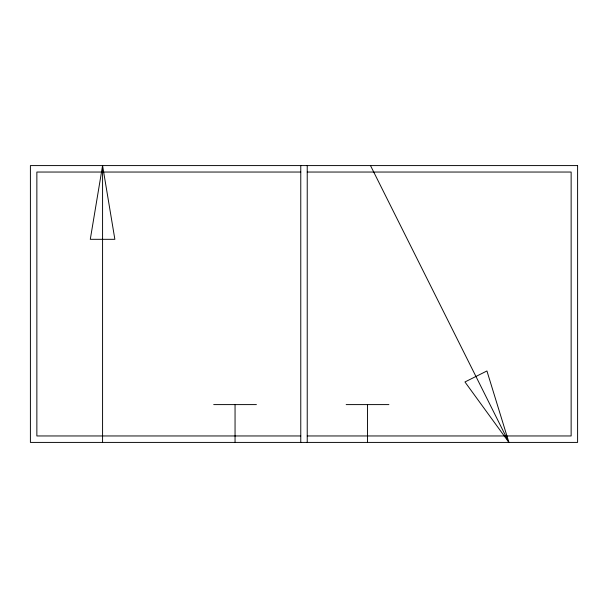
<?xml version="1.0" encoding="UTF-8"?>
<svg xmlns="http://www.w3.org/2000/svg" width="608" height="608" viewBox="0 0 608 608"><rect width="100%" height="100%" fill="white"/><g stroke="black" fill="none" stroke-linecap="round" stroke-linejoin="round"><path stroke-width="0.91" d="M102.577 165.589L90.288 239.316L114.866 239.316L102.577 165.589L102.577 442.411M300.77 172.041L36.86 172.041L36.86 435.959L300.77 435.959M307.23 172.041L571.14 172.041L571.14 435.959L307.23 435.959M213.697 404.601L256.416 404.601M346.172 404.601L388.892 404.601M508.919 442.411L464.953 381.968L486.932 370.971L508.919 442.411L370.5 165.589M367.536 404.601L367.536 442.411M307.23 165.589L307.23 442.411M300.77 165.589L300.77 442.411M235.053 404.601L235.053 442.411M577.6 165.589L30.4 165.589L30.4 442.411L577.6 442.411L577.6 165.589"/></g></svg>
